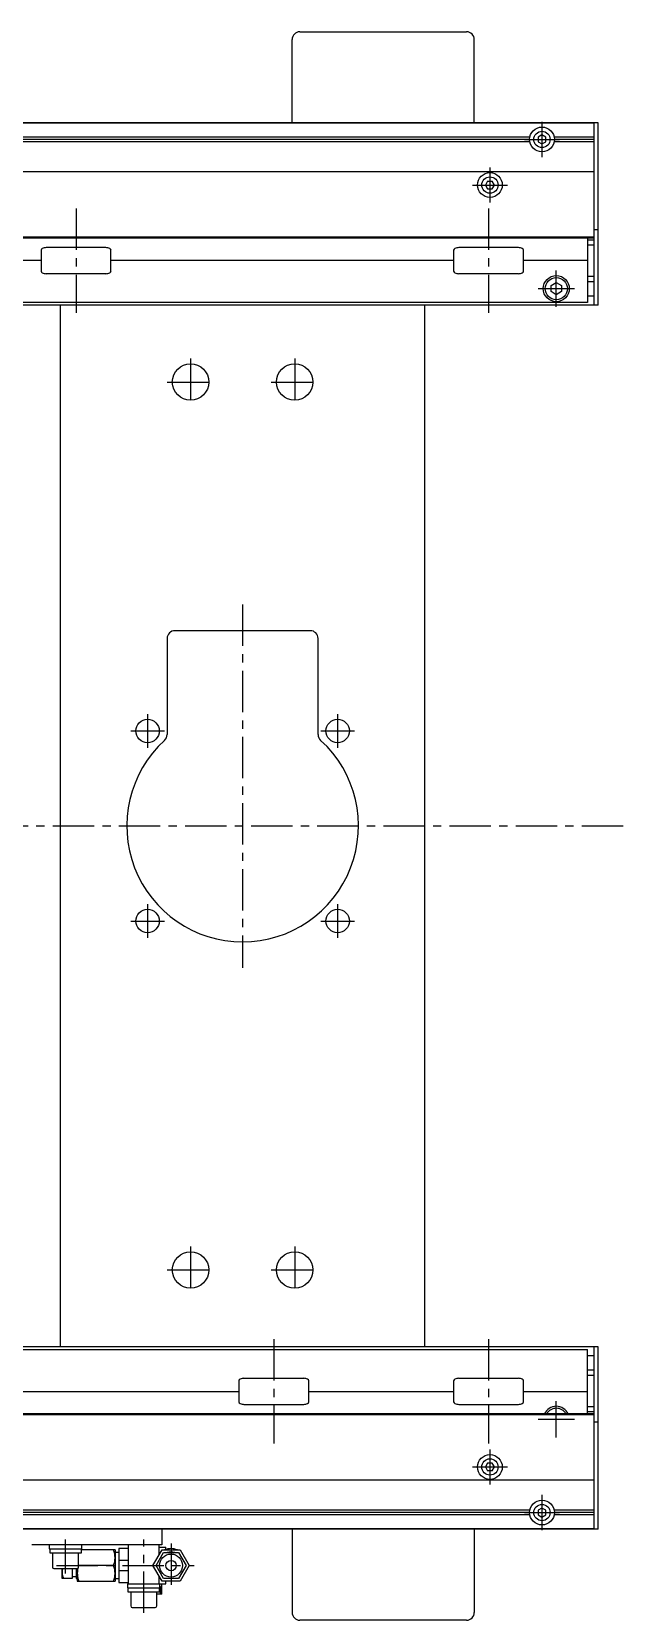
# Model space of a CAD drawing. Extents: x -10 to 4817, y -8 to 1051.
# Drawn here: x 3882 to 4110, y 423 to 1033 of the extents above; entities that cross this region are included whole.
import ezdxf

# ---------------------------------------------------------------- set-up
doc = ezdxf.new("R2010")
doc.units = 0
doc.header["$LTSCALE"] = 0.5
doc.linetypes.add('CENTER', pattern=[50.8, 31.75, -6.35, 6.35, -6.35])
doc.layers.add('MSM_CENTER', color=1, linetype='CENTER')
doc.layers.add('MSM_CONTINUOUS', color=7, linetype='CONTINUOUS')

msp = doc.modelspace()

# ---------------------------------------------------------------- linework, layer by layer
at = {"layer": 'MSM_CENTER'}
for p, q in [((4078.25, 998.8), (4078.25, 985.3)), ((4071.5, 992.05), (4085, 992.05)), ((4058.25, 981.3), (4058.25, 967.8)), ((4051.5, 974.55), (4065, 974.55)), ((3899.25, 965.5), (3899.25, 925.5)), ((4057.75, 965.5), (4057.75, 925.5)), ((4083.75, 927.75), (4083.75, 941.75)), ((4076.75, 934.75), (4090.75, 934.75)), ((3943.25, 907.9), (3943.25, 889.9)), ((3983.25, 907.9), (3983.25, 889.9)), ((3934.25, 898.9), (3952.25, 898.9)), ((3974.25, 898.9), (3992.25, 898.9)), ((3963.25, 813.4), (3963.25, 673.9)), ((3926.75, 771.4), (3926.75, 758.4)), ((3999.75, 771.4), (3999.75, 758.4)), ((3920.25, 764.9), (3933.25, 764.9)), ((3993.25, 764.9), (4006.25, 764.9)), ((359.75, 728.4), (4109.85, 728.4)), ((3926.75, 698.4), (3926.75, 685.4)), ((3999.75, 698.4), (3999.75, 685.4)), ((3920.25, 691.9), (3933.25, 691.9)), ((3993.25, 691.9), (4006.25, 691.9)), ((3943.25, 566.9), (3943.25, 548.9)), ((3983.25, 566.9), (3983.25, 548.9)), ((3934.25, 557.9), (3952.25, 557.9)), ((3974.25, 557.9), (3992.25, 557.9)), ((3975.25, 531.3), (3975.25, 491.3)), ((4057.75, 531.3), (4057.75, 491.3)), ((4083.75, 493.55), (4083.75, 507.55)), ((4076.75, 500.55), (4090.75, 500.55)), ((4058.25, 489), (4058.25, 475.5)), ((4051.5, 482.25), (4065, 482.25)), ((4078.25, 471.5), (4078.25, 458)), ((4071.5, 464.75), (4085, 464.75)), ((3895.25, 441.3), (3895.25, 454.4)), ((3925.25, 426.3), (3925.25, 454.4)), ((3935.75, 452.9), (3935.75, 435.9)), ((3891.75, 444.4), (3944.68, 444.4))]:
    msp.add_line(p, q, dxfattribs=at)
at = {"layer": 'MSM_CONTINUOUS'}
for p, q in [((3985.25, 1033.4), (4049.25, 1033.4)), ((3982.25, 998.4), (3982.25, 1030.4)), ((4052.25, 998.4), (4052.25, 1030.4)), ((4099.85, 998.4), (370.65, 998.4)), ((4098.25, 998.35), (372.25, 998.35)), ((4098.25, 928.4), (4098.25, 998.4)), ((4099.85, 928.4), (4099.85, 998.4)), ((4073.58, 992.92), (396.92, 992.92)), ((4073.58, 991.18), (396.92, 991.18)), ((4073.5, 992.05), (397, 992.05)), ((4078.25, 993.78), (4076.75, 992.92)), ((4076.75, 992.92), (4076.75, 991.18)), ((4076.75, 991.18), (4078.25, 990.32)), ((4079.75, 992.92), (4078.25, 993.78)), ((4078.25, 990.32), (4079.75, 991.18)), ((4079.75, 991.18), (4079.75, 992.92)), ((4098.25, 992.92), (4082.92, 992.92)), ((4098.25, 991.18), (4082.92, 991.18)), ((4098.25, 992.05), (4083, 992.05)), ((4098.25, 979.55), (372.25, 979.55)), ((4057.38, 976.05), (4056.52, 974.55)), ((4057.38, 976.05), (4059.12, 976.05)), ((4059.98, 974.55), (4059.12, 976.05)), ((4056.52, 974.55), (4057.38, 973.05)), ((4057.38, 973.05), (4059.12, 973.05)), ((4059.12, 973.05), (4059.98, 974.55)), ((4098.25, 954.15), (372.25, 954.15)), ((4098.25, 954.55), (422.25, 954.55)), ((4095.75, 954.15), (4095.75, 929.4)), ((4098.25, 953.4), (4095.75, 953.4)), ((4099.85, 957.4), (4098.25, 957.4)), ((3885.81, 949.5), (3885.81, 941.5)), ((3910.72, 950.5), (3887.78, 950.5)), ((3912.69, 941.5), (3912.69, 949.5)), ((4044.31, 949.5), (4044.31, 941.5)), ((4069.22, 950.5), (4046.28, 950.5)), ((4071.19, 941.5), (4071.19, 949.5)), ((4098.25, 951.4), (4095.75, 951.4)), ((3885.81, 945.5), (3754.19, 945.5)), ((3910.72, 940.5), (3887.78, 940.5)), ((4044.31, 945.5), (3912.69, 945.5)), ((4069.22, 940.5), (4046.28, 940.5)), ((4095.75, 945.5), (4071.19, 945.5)), ((4081.75, 935.9), (4083.75, 937.06)), ((4081.75, 933.6), (4081.75, 935.9)), ((4083.75, 932.44), (4081.75, 933.6)), ((4083.75, 937.06), (4085.75, 935.9)), ((4085.75, 933.6), (4083.75, 932.44)), ((4085.75, 935.9), (4085.75, 933.6)), ((4098.25, 939.4), (4095.75, 939.4)), ((4098.25, 937.4), (4095.75, 937.4)), ((4095.75, 929.4), (450.25, 929.4)), ((4099.85, 928.4), (450.25, 928.4)), ((3893.25, 528.4), (3893.25, 928.4)), ((4033.25, 528.4), (4033.25, 928.4)), ((4098.25, 931.9), (4095.75, 931.9)), ((3934.25, 800.4), (3934.25, 763.5)), ((3989.25, 803.4), (3937.25, 803.4)), ((3992.25, 763.5), (3992.25, 800.4)), ((4099.85, 528.4), (450.25, 528.4)), ((450.25, 527.4), (4095.75, 527.4)), ((4095.75, 502.65), (4095.75, 527.4)), ((4098.25, 524.9), (4095.75, 524.9)), ((4098.25, 458.4), (4098.25, 528.4)), ((4099.85, 458.4), (4099.85, 528.4)), ((4098.25, 519.4), (4095.75, 519.4)), ((3961.81, 515.3), (3961.81, 507.3)), ((3963.78, 516.3), (3986.72, 516.3)), ((3988.69, 507.3), (3988.69, 515.3)), ((4044.31, 515.3), (4044.31, 507.3)), ((4046.28, 516.3), (4069.22, 516.3)), ((4071.19, 507.3), (4071.19, 515.3)), ((4098.25, 517.4), (4095.75, 517.4)), ((3830.19, 511.3), (3961.81, 511.3)), ((3988.69, 511.3), (4044.31, 511.3)), ((4071.19, 511.3), (4095.75, 511.3)), ((4098.25, 502.65), (372.25, 502.65)), ((4098.25, 502.25), (422.25, 502.25)), ((3963.78, 506.3), (3986.72, 506.3)), ((4046.28, 506.3), (4069.22, 506.3)), ((4083.39, 502.65), (4083.75, 502.86)), ((4083.75, 502.86), (4084.11, 502.65)), ((4098.25, 505.4), (4095.75, 505.4)), ((4098.25, 503.4), (4095.75, 503.4)), ((4099.85, 499.4), (4098.25, 499.4)), ((4057.38, 483.75), (4056.52, 482.25)), ((4056.52, 482.25), (4057.38, 480.75)), ((4059.12, 483.75), (4057.38, 483.75)), ((4059.98, 482.25), (4059.12, 483.75)), ((4059.12, 480.75), (4059.98, 482.25)), ((4098.25, 477.25), (372.25, 477.25)), ((4059.12, 480.75), (4057.38, 480.75)), ((4073.58, 465.62), (396.92, 465.62)), ((4073.58, 463.88), (396.92, 463.88)), ((4073.5, 464.75), (397, 464.75)), ((4078.25, 466.48), (4076.75, 465.62)), ((4076.75, 465.62), (4076.75, 463.88)), ((4076.75, 463.88), (4078.25, 463.02)), ((4079.75, 465.62), (4078.25, 466.48)), ((4078.25, 463.02), (4079.75, 463.88)), ((4079.75, 463.88), (4079.75, 465.62)), ((4098.25, 465.62), (4082.92, 465.62)), ((4098.25, 463.88), (4082.92, 463.88)), ((4098.25, 464.75), (4083, 464.75)), ((4099.85, 458.4), (370.65, 458.4)), ((4098.25, 458.45), (372.25, 458.45)), ((3932.25, 458.4), (3932.25, 452.4)), ((3982.25, 458.4), (3982.25, 426.4)), ((4052.25, 458.4), (4052.25, 426.4)), ((3932.25, 452.4), (3882.25, 452.4)), ((3889, 452.4), (3889, 450.8)), ((3901.5, 450.8), (3901.5, 452.4)), ((3919.25, 452.4), (3919.25, 437.4)), ((3931.25, 448.61), (3931.25, 452.4)), ((3889, 450.8), (3901.5, 450.8)), ((3889.15, 450.8), (3889.15, 449.3)), ((3889.15, 449.3), (3901.35, 449.3)), ((3890.25, 449.3), (3890.25, 443.8)), ((3900.25, 443.8), (3900.25, 449.3)), ((3901.35, 449.3), (3901.35, 450.8)), ((3914.25, 450.4), (3901.35, 450.4)), ((3914.25, 450.4), (3914.25, 438.4)), ((3915.75, 449.4), (3914.25, 449.4)), ((3919.25, 450.9), (3915.75, 450.9)), ((3915.75, 450.9), (3915.75, 437.9)), ((3919.25, 446.4), (3915.75, 446.4)), ((3928.82, 444.4), (3932.29, 450.4)), ((3929.98, 444.4), (3932.86, 449.4)), ((3931.25, 451.4), (3933.75, 451.4)), ((3932.29, 450.4), (3939.21, 450.4)), ((3932.86, 449.4), (3938.64, 449.4)), ((3933.75, 450.58), (3933.75, 451.4)), ((3938.64, 449.4), (3941.52, 444.4)), ((3939.21, 450.4), (3942.68, 444.4)), ((3890.75, 443.3), (3899.75, 443.3)), ((3893.75, 443.3), (3893.75, 440)), ((3897.75, 439.4), (3893.87, 439.4)), ((3897.75, 443.3), (3897.75, 439.4)), ((3897.75, 440.15), (3899.25, 440.15)), ((3899.25, 443.3), (3899.25, 439.4)), ((3899.25, 439.4), (3899.75, 439.4)), ((3899.75, 443.3), (3899.75, 438.4)), ((3913.71, 444.4), (3900.29, 444.4)), ((3914.25, 439.4), (3915.75, 439.4)), ((3919.25, 442.4), (3915.75, 442.4)), ((3932.29, 438.4), (3928.82, 444.4)), ((3932.86, 439.4), (3929.98, 444.4)), ((3931.25, 437.4), (3931.25, 440.19)), ((3938.64, 439.4), (3932.86, 439.4)), ((3941.52, 444.4), (3938.64, 439.4)), ((3942.68, 444.4), (3939.21, 438.4)), ((3899.75, 438.4), (3914.25, 438.4)), ((3915.75, 437.9), (3919.25, 437.9)), ((3919, 437.4), (3933.75, 437.4)), ((3919, 437.4), (3919, 435.8)), ((3919, 435.8), (3931.5, 435.8)), ((3919.15, 435.8), (3919.15, 434.3)), ((3919.15, 434.3), (3931.35, 434.3)), ((3920.25, 434.3), (3920.25, 428.9)), ((3930.25, 428.9), (3930.25, 434.3)), ((3932.25, 433.4), (3930.25, 433.4)), ((3931.35, 434.3), (3931.35, 435.8)), ((3931.5, 435.8), (3931.5, 437.4)), ((3931.5, 436.4), (3931.75, 436.4)), ((3931.75, 433.4), (3931.75, 436.4)), ((3932.25, 433.4), (3932.25, 437.4)), ((3939.21, 438.4), (3932.29, 438.4)), ((3933.75, 437.4), (3933.75, 438.4)), ((3920.85, 428.3), (3929.65, 428.3)), ((4049.25, 423.4), (3985.25, 423.4))]:
    msp.add_line(p, q, dxfattribs=at)
for centre, radius in [((4078.25, 992.05), 4.75), ((4078.25, 992.05), 3.13), ((4058.25, 974.55), 4.75), ((4058.25, 974.55), 3.13), ((4083.75, 934.75), 5), ((4083.75, 934.75), 4.25), ((3943.25, 898.9), 7), ((3983.25, 898.9), 7), ((3926.75, 764.9), 4.5), ((3999.75, 764.9), 4.5), ((3926.75, 691.9), 4.5), ((3999.75, 691.9), 4.5), ((3943.25, 557.9), 7), ((3983.25, 557.9), 7), ((4058.25, 482.25), 4.75), ((4058.25, 482.25), 3.13), ((4078.25, 464.75), 4.75), ((4078.25, 464.75), 3.13), ((3935.75, 444.4), 4.4), ((3935.75, 444.4), 2)]:
    msp.add_circle(centre, radius, dxfattribs=at)
for centre, radius, start, end in [((3985.25, 1030.4), 3, 90, 180), ((4049.25, 1030.4), 3, 0, 90), ((3886.68, 949.38), 0.882, 115.53281, 172.10275), ((3887.76, 947.09), 3.41, 89.66873, 115.24537), ((3910.74, 947.09), 3.41, 64.75463, 90.33127), ((3911.82, 949.38), 0.882, 7.89725, 64.46719), ((4045.18, 949.38), 0.882, 115.53281, 172.10275), ((4046.26, 947.09), 3.41, 89.66873, 115.24537), ((4069.24, 947.09), 3.41, 64.75463, 90.33127), ((4070.32, 949.38), 0.882, 7.89725, 64.46719), ((3886.68, 941.62), 0.882, 187.89725, 244.46719), ((3887.76, 943.91), 3.41, 244.75463, 270.33127), ((3910.74, 943.91), 3.41, 269.66873, 295.24537), ((3911.82, 941.62), 0.882, 295.53281, 352.10275), ((4045.18, 941.62), 0.882, 187.89725, 244.46719), ((4046.26, 943.91), 3.41, 244.75463, 270.33127), ((4069.24, 943.91), 3.41, 269.66873, 295.24537), ((4070.32, 941.62), 0.882, 295.53281, 352.10275), ((3937.25, 800.4), 3, 90, 180), ((3989.25, 800.4), 3, 0, 90), ((3931.25, 763.5), 3, 312.35205, 360), ((3995.25, 763.5), 3, 180, 227.64795), ((3963.25, 728.4), 44.5, 132.35205, 47.64795), ((3962.68, 515.18), 0.882, 115.53281, 172.10275), ((3963.76, 512.89), 3.41, 89.66873, 115.24537), ((3986.74, 512.89), 3.41, 64.75463, 90.33127), ((3987.82, 515.18), 0.882, 7.89725, 64.46719), ((4045.18, 515.18), 0.882, 115.53281, 172.10275), ((4046.26, 512.89), 3.41, 89.66873, 115.24537), ((4069.24, 512.89), 3.41, 64.75463, 90.33127), ((4070.32, 515.18), 0.882, 7.89725, 64.46719), ((3962.68, 507.42), 0.882, 187.89725, 244.46719), ((3963.76, 509.71), 3.41, 244.75463, 270.33127), ((3986.74, 509.71), 3.41, 269.66873, 295.24537), ((3987.82, 507.42), 0.882, 295.53281, 352.10275), ((4045.18, 507.42), 0.882, 187.89725, 244.46719), ((4046.26, 509.71), 3.41, 244.75463, 270.33127), ((4069.24, 509.71), 3.41, 269.66873, 295.24537), ((4070.32, 507.42), 0.882, 295.53281, 352.10275), ((4083.75, 500.55), 5, 24.83459, 155.16541), ((4083.75, 500.55), 4.25, 29.61158, 150.38842), ((3905.58, 447.4), 8.67, 339.74384, 20.25616), ((3935.75, 444.4), 6.5, 67.38014, 112.61986), ((3935.75, 444.4), 5.2, 74.05763, 105.94237), ((3890.75, 443.8), 0.5, 180, 270), ((3895.35, 440.01), 1.6, 180.43562, 202.49501), ((3898.77, 441.9), 4.91, 163.42229, 210.63), ((3899.75, 443.8), 0.5, 270, 0), ((3908.42, 441.4), 8.67, 166.97843, 200.25616), ((3908.42, 447.4), 8.67, 199.55904, 200.25616), ((3908.42, 441.4), 8.67, 159.74384, 160.44096), ((3905.58, 441.4), 8.67, 339.74384, 20.25616), ((3920.85, 428.9), 0.6, 180, 270), ((3929.65, 428.9), 0.6, 270, 360), ((3985.25, 426.4), 3, 180, 270), ((4049.25, 426.4), 3, 270, 0)]:
    msp.add_arc(centre, radius, start, end, dxfattribs=at)

doc.saveas('drawing.dxf')
